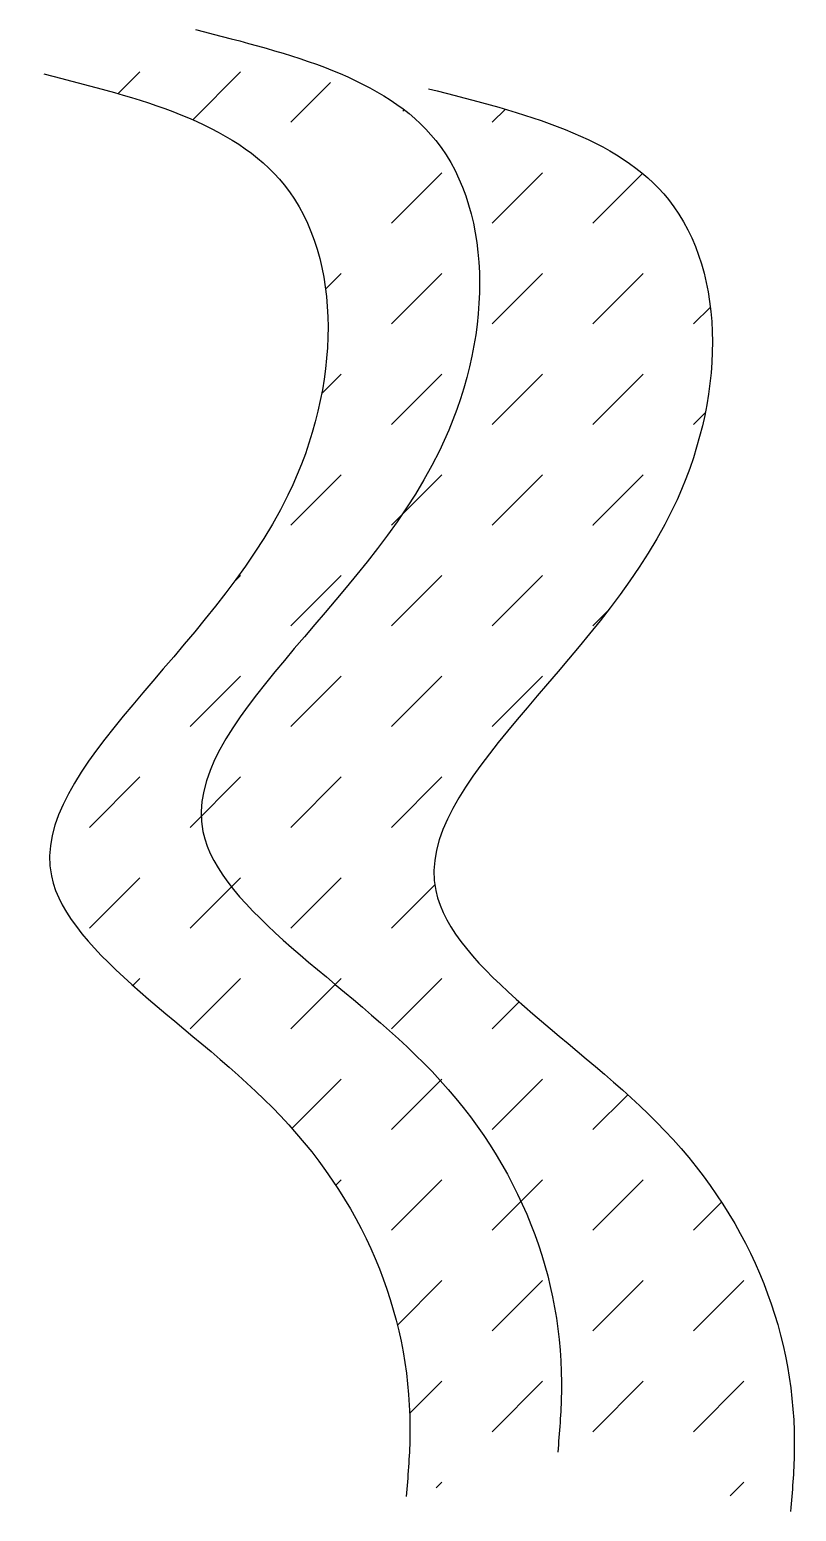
# Paper-space layout 'OBSERVAÇÕES' of a CAD drawing. Extents: x 729 to 1834, y 723 to 1194.
# Drawn here: x 1539 to 1573.1, y 936.8 to 1002.8 of the extents above; entities that cross this region are included whole.
import ezdxf

# ---------------------------------------------------------------- set-up
doc = ezdxf.new("R2010")
doc.units = 0
doc.layers.add('Terreno', color=7, linetype='Continuous')

psp = doc.layouts.new('OBSERVAÇÕES')

# ---------------------------------------------------------------- hatches: boundary and pattern name
at = {"layer": 'Terreno'}
h = psp.add_hatch(dxfattribs=at)
h.set_pattern_fill('DASH', color=135, angle=45, style=0)
h.set_pattern_definition([(45, (-1088019.38258935, -8638461.220006844), (4e-16, 4.490128060534576), [3.174999999999999, -3.174999999999999])])
edge = h.paths.add_edge_path()
edge.add_spline(control_points=[(1567.456701956836, 981.0738893120924), (1567.510528418382, 981.1792930725405), (1569.973849761447, 986.1161091558079), (1570.172807193043, 996.7873112901491), (1560.971018921265, 999.1040290433361), (1556.736090958498, 1000.17024927469)], knot_values=[0, 0, 0, 0, 0.3030680823070995, 14.14117294801523, 25.94005062958228, 25.94005062958228, 25.94005062958228, 25.94005062958228], degree=3, periodic=0)
edge.add_line((1556.736090958498, 1000.17024927469), (1555.848810676865, 999.07865602592))
edge.add_spline(control_points=[(1546.351635210596, 1002.805883020852), (1550.586563173363, 1001.73966279136), (1559.78835144514, 999.4229450363111), (1559.558596518038, 987.0999006151596), (1555.537290894573, 981.0823149725238), (1554.500383602835, 979.720707059596)], knot_values=[0, 0, 0, 0, 11.79887768156704, 25.63698254727518, 29.95542509597939, 29.95542509597939, 29.95542509597939, 29.95542509597939], degree=3, periodic=0)
edge.add_line((1554.500383602602, 979.720707059596), (1567.456701955672, 981.0738893083671))
edge = h.paths.add_edge_path()
edge.add_spline(control_points=[(1557.052541774379, 965.9766171171705), (1557.783538372868, 970.2274954698423), (1564.346008939583, 974.9824848107437), (1567.456701956836, 981.0738893120924)], knot_values=[25.94005062958228, 25.94005062958228, 25.94005062958228, 25.94005062958228, 43.45470305743521, 43.45470305743521, 43.45470305743521, 43.45470305743521], degree=3, periodic=0)
edge.add_line((1567.456701955905, 981.0738893083671), (1554.500383606793, 979.720707059596))
edge.add_spline(control_points=[(1554.50038360365, 979.7207070558707), (1554.213997783752, 979.344641419817), (1553.921474285105, 978.9738884016315), (1553.625744754595, 978.6081851578692)], knot_values=[29.95542509559273, 29.95542509559273, 29.95542509559273, 29.95542509559273, 31.14814571700245, 31.14814571700245, 31.14814571700245, 31.14814571700245], degree=3, periodic=0)
edge.add_spline(control_points=[(1553.625744754595, 978.6081851578692), (1550.34597164803, 974.552372195516), (1546.67186291484, 971.1176717008839), (1546.602488974489, 967.9455408721606)], knot_values=[31.14814571700245, 31.14814571700245, 31.14814571700245, 31.14814571700245, 44.37595226204819, 44.37595226204819, 44.37595226204819, 44.37595226204819], degree=3, periodic=0)
edge.add_spline(control_points=[(1546.602488974489, 967.9455408721606), (1546.60065043709, 967.8614735461215), (1546.601343677526, 967.7775906368533), (1546.604643132685, 967.6938854649106)], knot_values=[44.37595226204819, 44.37595226204819, 44.37595226204819, 44.37595226204819, 44.72651357117839, 44.72651357117839, 44.72651357117839, 44.72651357117839], degree=3, periodic=0)
edge.add_spline(control_points=[(1546.604643132685, 967.6938854649106), (1546.607522383246, 967.6208406246642), (1546.61238628757, 967.5479311353902), (1546.619284310525, 967.4751525621305)], knot_values=[44.72651357117839, 44.72651357117839, 44.72651357117839, 44.72651357117839, 45.03242890547398, 45.03242890547398, 45.03242890547398, 45.03242890547398], degree=3, periodic=0)
edge.add_spline(control_points=[(1546.619284310525, 967.4751525621305), (1546.627188658489, 967.3917566172222), (1546.637763915498, 967.3085325721095), (1546.65108450738, 967.22547375666)], knot_values=[45.03242890547398, 45.03242890547398, 45.03242890547398, 45.03242890547398, 45.38297299337243, 45.38297299337243, 45.38297299337243, 45.38297299337243], degree=3, periodic=0)
edge.add_spline(control_points=[(1546.65108450738, 967.22547375666), (1546.654021810654, 967.2071585848371), (1546.65709260307, 967.1888514466027), (1546.660297682656, 967.1705522693137)], knot_values=[45.38297299337243, 45.38297299337243, 45.38297299337243, 45.38297299337243, 45.46027093443393, 45.46027093443393, 45.46027093443393, 45.46027093443393], degree=3, periodic=0)
edge.add_spline(control_points=[(1546.660297682656, 967.1705522693137), (1546.666757547676, 967.133670125846), (1546.706929393725, 966.9223575002889), (1546.765254512576, 966.7120892654548), (1546.824930800505, 966.5390677607993)], knot_values=[45.46027093443393, 45.46027093443393, 45.46027093443393, 45.46027093443393, 45.61606558844746, 46.35366462680545, 46.35366462680545, 46.35366462680545, 46.35366462680545], degree=3, periodic=0)
edge.add_spline(control_points=[(1546.824930800505, 966.5390677607993), (1547.307741228871, 965.1392389710436), (1548.544749666385, 963.777313203309), (1550.084875231523, 962.3829441207836)], knot_values=[46.35366462680545, 46.35366462680545, 46.35366462680545, 46.35366462680545, 52.32120248703738, 52.32120248703738, 52.32120248703738, 52.32120248703738], degree=3, periodic=0)
edge.add_line((1550.084875231523, 962.3829441207836), (1557.270061986202, 963.7378305613438))
edge.add_spline(control_points=[(1557.270061987832, 963.7378305594812), (1557.181730849583, 963.9656407057682), (1557.053478828313, 964.3923756785134), (1557.000192468784, 964.8234235483596), (1556.990574227094, 965.0244362621943)], knot_values=[44.77373397371777, 44.77373397371777, 44.77373397371777, 44.77373397371777, 45.74690383295115, 46.58923544768083, 46.58923544768083, 46.58923544768083, 46.58923544768083], degree=3, periodic=0)
edge.add_spline(control_points=[(1556.989007566737, 965.0605854603837), (1556.986004258187, 965.1379157535175), (1556.985224542821, 965.2153977870385), (1556.986609735673, 965.2930368210564)], knot_values=[44.39940546058916, 44.39940546058916, 44.39940546058916, 44.39940546058916, 44.72325568881017, 44.72325568881017, 44.72325568881017, 44.72325568881017], degree=3, periodic=0)
edge.add_spline(control_points=[(1556.986609735673, 965.2930368210564), (1556.988283441316, 965.3868467796037), (1556.993117801992, 965.4808859534005), (1557.001009295376, 965.5751636221448)], knot_values=[44.00810259567153, 44.00810259567153, 44.00810259567153, 44.00810259567153, 44.39940546058916, 44.39940546058916, 44.39940546058916, 44.39940546058916], degree=3, periodic=0)
edge.add_spline(control_points=[(1557.001009295376, 965.5751636221448), (1557.012169829018, 965.7084956865201), (1557.029444931222, 965.8423047668675), (1557.052541774379, 965.9766171171705)], knot_values=[43.45470305743521, 43.45470305743521, 43.45470305743521, 43.45470305743521, 44.00810259567153, 44.00810259567153, 44.00810259567153, 44.00810259567153], degree=3, periodic=0)
edge = h.paths.add_edge_path()
edge.add_spline(control_points=[(1567.219846247144, 953.7856902859548), (1563.670858981002, 957.489641702492), (1558.517519054383, 960.5205802905748), (1557.270061987832, 963.7378305594812)], knot_values=[46.58923544768083, 46.58923544768083, 46.58923544768083, 46.58923544768083, 60.33283302793691, 60.33283302793691, 60.33283302793691, 60.33283302793691], degree=3, periodic=0)
edge.add_line((1557.270061986668, 963.7378305632064), (1550.084875231523, 962.3829441207836))
edge.add_spline(control_points=[(1550.084875231523, 962.3829441207836), (1552.17443125896, 960.4911423220674), (1557.52826170312, 956.5447633906642), (1560.55698991698, 951.6357376135329), (1561.506013274805, 949.0249421324024)], knot_values=[52.32120248703738, 52.32120248703738, 52.32120248703738, 52.32120248703738, 60.41762331598882, 68.69383129006584, 68.69383129006584, 68.69383129006584, 68.69383129006584], degree=3, periodic=0)
edge.add_spline(control_points=[(1561.506013274805, 949.0249421324024), (1561.669826174069, 948.5742872867177), (1561.816299319414, 948.1197790715287), (1561.945495155088, 947.662017392684)], knot_values=[68.69383129006584, 68.69383129006584, 68.69383129006584, 68.69383129006584, 70.12240479306838, 70.12240479306838, 70.12240479306838, 70.12240479306838], degree=3, periodic=0)
edge.add_spline(control_points=[(1561.945495155088, 947.662017392684), (1562.056190392149, 947.2698063186745), (1562.154202192237, 946.8752068492959), (1562.239569831786, 946.4785963173399)], knot_values=[70.12240479306838, 70.12240479306838, 70.12240479306838, 70.12240479306838, 71.34640928001393, 71.34640928001393, 71.34640928001393, 71.34640928001393], degree=3, periodic=0)
edge.add_spline(control_points=[(1562.239569831786, 946.4785963173399), (1562.35385120861, 945.9476551122407), (1562.445472873661, 945.4131098620037), (1562.514529054899, 944.8758658289353)], knot_values=[71.34640928001393, 71.34640928001393, 71.34640928001393, 71.34640928001393, 72.98498003777296, 72.98498003777296, 72.98498003777296, 72.98498003777296], degree=3, periodic=0)
edge.add_spline(control_points=[(1562.514529054899, 944.8758658289353), (1562.566233769555, 944.4736129275898), (1562.605288213266, 944.0698470834086), (1562.631731937554, 943.6649482648263)], knot_values=[72.98498003777296, 72.98498003777296, 72.98498003777296, 72.98498003777296, 74.21183376309793, 74.21183376309793, 74.21183376309793, 74.21183376309793], degree=3, periodic=0)
edge.add_spline(control_points=[(1562.631731937554, 943.6649482648263), (1562.665484715167, 943.1481352883766), (1562.678692137737, 942.629476488326), (1562.671436452221, 942.1097620136479)], knot_values=[74.21183376309793, 74.21183376309793, 74.21183376309793, 74.21183376309793, 75.77779023294711, 75.77779023294711, 75.77779023294711, 75.77779023294711], degree=3, periodic=0)
edge.add_spline(control_points=[(1562.671436452221, 942.1097620136479), (1562.671025342455, 942.0803148138712), (1562.664103398246, 941.6527697096953), (1562.64333919497, 941.2245406254569), (1562.61745477692, 940.8254855710456)], knot_values=[75.77779023294711, 75.77779023294711, 75.77779023294711, 75.77779023294711, 75.86651786520558, 77.0658820842387, 77.0658820842387, 77.0658820842387, 77.0658820842387], degree=3, periodic=0)
edge.add_spline(control_points=[(1562.61745477692, 940.8254855710456), (1562.586345992897, 940.3458874828557), (1562.545775605978, 939.8658218725959), (1562.505205219293, 939.3857562641988)], knot_values=[77.0658820842387, 77.0658820842387, 77.0658820842387, 77.0658820842387, 78.5073192537782, 78.5073192537782, 78.5073192537782, 78.5073192537782], degree=3, periodic=0)
edge.add_line((1562.505205219526, 939.3857562660614), (1572.889660967428, 936.750122521762))
edge.add_spline(control_points=[(1572.889660967195, 936.7501225161741), (1572.935856908707, 937.2967547911594), (1572.982052849985, 937.8433870661447), (1573.014280324483, 938.3893291230688)], knot_values=[76.86601010326548, 76.86601010326548, 76.86601010326548, 76.86601010326548, 78.5073192537782, 78.5073192537782, 78.5073192537782, 78.5073192537782], degree=3, periodic=0)
edge.add_spline(control_points=[(1573.014280324483, 938.3893291230688), (1573.03390557939, 938.7217862054149), (1573.051644343331, 939.1297279789487), (1573.056815103076, 939.5370487410019), (1573.057341640962, 939.6126502461175)], knot_values=[75.63863727720877, 75.63863727720877, 75.63863727720877, 75.63863727720877, 76.63812951526869, 76.86601010326548, 76.86601010326548, 76.86601010326548, 76.86601010326548], degree=3, periodic=0)
edge.add_spline(control_points=[(1573.057341640962, 939.6126502461175), (1573.060727873964, 940.0988532106767), (1573.046185096756, 940.5840700704048), (1573.013645892644, 941.0676531463305)], knot_values=[74.17310799156732, 74.17310799156732, 74.17310799156732, 74.17310799156732, 75.63863727720877, 75.63863727720877, 75.63863727720877, 75.63863727720877], degree=3, periodic=0)
edge.add_spline(control_points=[(1573.013645892644, 941.0676531463305), (1572.986409422157, 941.4724293693343), (1572.946564142274, 941.8760609168003), (1572.894070516022, 942.2781679562668)], knot_values=[72.94640788341556, 72.94640788341556, 72.94640788341556, 72.94640788341556, 74.17310799156732, 74.17310799156732, 74.17310799156732, 74.17310799156732], degree=3, periodic=0)
edge.add_spline(control_points=[(1572.894070516022, 942.2781679562668), (1572.851396388288, 942.6050565380046), (1572.800363345684, 942.9309376205692), (1572.740950147303, 943.2556071306954)], knot_values=[71.94917525102161, 71.94917525102161, 71.94917525102161, 71.94917525102161, 72.94640788341556, 72.94640788341556, 72.94640788341556, 72.94640788341556], degree=3, periodic=0)
edge.add_spline(control_points=[(1572.740950147303, 943.2556071306954), (1572.667786257488, 943.6554187058846), (1572.581914291864, 944.0533930014262), (1572.483294584703, 944.4491489461998)], knot_values=[70.72114140763449, 70.72114140763449, 70.72114140763449, 70.72114140763449, 71.94917525102161, 71.94917525102161, 71.94917525102161, 71.94917525102161], degree=3, periodic=0)
edge.add_spline(control_points=[(1572.483294584703, 944.4491489461998), (1572.403321643041, 944.7700763519297), (1572.314965845931, 945.0895449805448), (1572.218206041407, 945.4073516211847)], knot_values=[69.72530110594212, 69.72530110594212, 69.72530110594212, 69.72530110594212, 70.72114140763445, 70.72114140763445, 70.72114140763445, 70.72114140763445], degree=3, periodic=0)
edge.add_spline(control_points=[(1572.218206041407, 945.4073516211847), (1572.003790634366, 946.1115969500879), (1571.748107700523, 946.8076811532865), (1571.450927076543, 947.4933930232564)], knot_values=[67.51856345576459, 67.51856345576459, 67.51856345576459, 67.51856345576459, 69.72530110594215, 69.72530110594215, 69.72530110594215, 69.72530110594215], degree=3, periodic=0)
edge.add_spline(control_points=[(1571.450927076543, 947.4933930232564), (1571.313753615048, 947.8099058202843), (1571.167738710677, 948.1242087024639), (1571.012859728334, 948.4360842096994)], knot_values=[66.49997133422437, 66.49997133422437, 66.49997133422437, 66.49997133422437, 67.51856345576459, 67.51856345576459, 67.51856345576459, 67.51856345576459], degree=3, periodic=0)
edge.add_spline(control_points=[(1571.012859728334, 948.4360842096994), (1570.826898552857, 948.8105490680227), (1570.628158486595, 949.181514502261), (1570.416600348575, 949.5486040997694)], knot_values=[65.27696104866476, 65.27696104866476, 65.27696104866476, 65.27696104866476, 66.49997133422438, 66.49997133422438, 66.49997133422438, 66.49997133422438], degree=3, periodic=0)
edge.add_spline(control_points=[(1570.416600348575, 949.5486040997694), (1570.243648016507, 949.8487060095558), (1570.062128934923, 950.1462175666729), (1569.872021696444, 950.4409331071565)], knot_values=[64.27712959362192, 64.27712959362192, 64.27712959362192, 64.27712959362192, 65.27696104866476, 65.27696104866476, 65.27696104866476, 65.27696104866476], degree=3, periodic=0)
edge.add_spline(control_points=[(1569.872021696444, 950.4409331071565), (1569.63904560698, 950.8021064873228), (1569.393171428617, 951.1590806811491), (1569.13435976059, 951.5114771637509)], knot_values=[63.05183788783556, 63.05183788783556, 63.05183788783556, 63.05183788783556, 64.27712959362191, 64.27712959362191, 64.27712959362191, 64.27712959362191], degree=3, periodic=0)
edge.add_spline(control_points=[(1569.13435976059, 951.5114771637509), (1568.817391323538, 951.9430595661888), (1568.481017855143, 952.3677758246104), (1568.125166979067, 952.7849306061307)], knot_values=[61.55121467313371, 61.55121467313371, 61.55121467313371, 61.55121467313371, 63.05183788783555, 63.05183788783555, 63.05183788783555, 63.05183788783555], degree=3, periodic=0)
edge.add_spline(control_points=[(1568.125166979067, 952.7849306061307), (1567.856352346863, 953.1000550489316), (1567.555484793296, 953.4341124414841), (1567.241741507927, 953.762838982735), (1567.219846247144, 953.7856902859548)], knot_values=[60.33283302793693, 60.33283302793693, 60.33283302793693, 60.33283302793693, 61.46642438508184, 61.55121467313373, 61.55121467313373, 61.55121467313373, 61.55121467313373], degree=3, periodic=0)
edge = h.paths.add_edge_path()
edge.add_spline(control_points=[(1561.506013274805, 949.0249421324024), (1560.55698991698, 951.6357376135329), (1557.52826170312, 956.5447633906642), (1552.17443125896, 960.4911423220674), (1550.084875231523, 962.3829441207836)], knot_values=[52.32120248703738, 52.32120248703738, 52.32120248703738, 52.32120248703738, 60.59741046111443, 68.69383129006584, 68.69383129006584, 68.69383129006584, 68.69383129006584], degree=3, periodic=0)
edge.add_line((1550.084875231523, 962.3829441207836), (1542.698936554983, 960.9902025710235))
edge.add_spline(control_points=[(1542.698936552189, 960.9902025728861), (1544.863849228861, 958.9147035411934), (1550.615633448966, 954.8185481715391), (1553.798928094709, 949.6589778892139), (1554.747949741229, 947.048159566466)], knot_values=[51.48566357648134, 51.48566357648134, 51.48566357648134, 51.48566357648134, 60.41762331598882, 68.69389717787706, 68.69389717787706, 68.69389717787706, 68.69389717787706], degree=3, periodic=0)
edge.add_spline(control_points=[(1554.747949741229, 947.048159566466), (1554.897091193504, 946.6378620385567), (1555.031859498385, 946.2243704243938), (1555.152301781492, 945.8081374659578)], knot_values=[68.69389717787706, 68.69389717787706, 68.69389717787706, 68.69389717787706, 69.99453716601053, 69.99453716601053, 69.99453716601053, 69.99453716601053], degree=3, periodic=0)
edge.add_spline(control_points=[(1555.152301781492, 945.8081374659578), (1555.265326406022, 945.4175389732609), (1555.36573525952, 945.0245263993183), (1555.45356728547, 944.6294738824854)], knot_values=[69.99453716601053, 69.99453716601053, 69.99453716601053, 69.99453716601053, 71.21507486072366, 71.21507486072366, 71.21507486072366, 71.21507486072366], degree=3, periodic=0)
edge.add_spline(control_points=[(1555.45356728547, 944.6294738824854), (1555.575307256922, 944.0819095771203), (1555.672885294452, 943.5304262384216), (1555.746405098269, 942.976020124499)], knot_values=[71.21507486072366, 71.21507486072366, 71.21507486072366, 71.21507486072366, 72.9068065732588, 72.9068065732588, 72.9068065732588, 72.9068065732588], degree=3, periodic=0)
edge.add_spline(control_points=[(1555.746405098269, 942.976020124499), (1555.79970842568, 942.5740646093527), (1555.840365446785, 942.1705727267454), (1555.868415682374, 941.7659241582642)], knot_values=[72.9068065732588, 72.9068065732588, 72.9068065732588, 72.9068065732588, 74.13334588321926, 74.13334588321926, 74.13334588321926, 74.13334588321926], degree=3, periodic=0)
edge.add_spline(control_points=[(1555.868415682374, 941.7659241582642), (1555.905582578767, 941.2297599806825), (1555.920616289282, 940.6915650598148), (1555.913608749777, 940.1522226433644)], knot_values=[74.13334588321926, 74.13334588321926, 74.13334588321926, 74.13334588321926, 75.75852509074491, 75.75852509074491, 75.75852509074491, 75.75852509074491], degree=3, periodic=0)
edge.add_spline(control_points=[(1555.913608749777, 940.1522226433644), (1555.913143100364, 940.1163834656963), (1555.906476530393, 939.6919266718814), (1555.886166301237, 939.2667957122812), (1555.861205137249, 938.8772513612548)], knot_values=[75.75852509074491, 75.75852509074491, 75.75852509074491, 75.75852509074491, 75.86651786520558, 77.03734319768566, 77.03734319768566, 77.03734319768566, 77.03734319768566], degree=3, periodic=0)
edge.add_spline(control_points=[(1555.861205137249, 938.8772513612548), (1555.829866292335, 938.3881768181363), (1555.788492655994, 937.8986064332912), (1555.747119019886, 937.4090360484461)], knot_values=[77.03734319768566, 77.03734319768566, 77.03734319768566, 77.03734319768566, 78.5073192537782, 78.5073192537782, 78.5073192537782, 78.5073192537782], degree=3, periodic=0)
edge.add_line((1555.747119020119, 937.4090360521714), (1562.505205219526, 939.3857562660614))
edge.add_spline(control_points=[(1562.505205219293, 939.3857562641988), (1562.545775605978, 939.8658218725959), (1562.586345992897, 940.3458874828557), (1562.61745477692, 940.8254855710456)], knot_values=[77.0658820842387, 77.0658820842387, 77.0658820842387, 77.0658820842387, 78.5073192537782, 78.5073192537782, 78.5073192537782, 78.5073192537782], degree=3, periodic=0)
edge.add_spline(control_points=[(1562.61745477692, 940.8254855710456), (1562.64333919497, 941.2245406254569), (1562.664103398246, 941.6527697096953), (1562.671025342455, 942.0803148138712), (1562.671436452221, 942.1097620136479)], knot_values=[75.7777902329471, 75.7777902329471, 75.7777902329471, 75.7777902329471, 76.9771544519802, 77.0658820842387, 77.0658820842387, 77.0658820842387, 77.0658820842387], degree=3, periodic=0)
edge.add_spline(control_points=[(1562.671436452221, 942.1097620136479), (1562.678692137737, 942.629476488326), (1562.665484715167, 943.1481352883766), (1562.631731937554, 943.6649482648263)], knot_values=[74.21183376309793, 74.21183376309793, 74.21183376309793, 74.21183376309793, 75.77779023294711, 75.77779023294711, 75.77779023294711, 75.77779023294711], degree=3, periodic=0)
edge.add_spline(control_points=[(1562.631731937554, 943.6649482648263), (1562.605288213266, 944.0698470834086), (1562.566233769555, 944.4736129275898), (1562.514529054899, 944.8758658289353)], knot_values=[72.98498003777296, 72.98498003777296, 72.98498003777296, 72.98498003777296, 74.21183376309793, 74.21183376309793, 74.21183376309793, 74.21183376309793], degree=3, periodic=0)
edge.add_spline(control_points=[(1562.514529054899, 944.8758658289353), (1562.445472873661, 945.4131098620037), (1562.35385120861, 945.9476551122407), (1562.239569831786, 946.4785963173399)], knot_values=[71.34640928001393, 71.34640928001393, 71.34640928001393, 71.34640928001393, 72.98498003777297, 72.98498003777297, 72.98498003777297, 72.98498003777297], degree=3, periodic=0)
edge.add_spline(control_points=[(1562.239569831786, 946.4785963173399), (1562.154202192237, 946.8752068492959), (1562.056190392149, 947.2698063186745), (1561.945495155088, 947.662017392684)], knot_values=[70.12240479306837, 70.12240479306837, 70.12240479306837, 70.12240479306837, 71.3464092800139, 71.3464092800139, 71.3464092800139, 71.3464092800139], degree=3, periodic=0)
edge.add_spline(control_points=[(1561.945495155088, 947.662017392684), (1561.816299319414, 948.1197790715287), (1561.669826174069, 948.5742872867177), (1561.506013274805, 949.0249421324024)], knot_values=[68.69383129006584, 68.69383129006584, 68.69383129006584, 68.69383129006584, 70.12240479306838, 70.12240479306838, 70.12240479306838, 70.12240479306838], degree=3, periodic=0)
edge = h.paths.add_edge_path()
edge.add_spline(control_points=[(1546.602488974489, 967.9455408721606), (1546.67186291484, 971.1176717008839), (1550.34597164803, 974.552372195516), (1553.625744754595, 978.6081851578692)], knot_values=[31.14814571700245, 31.14814571700245, 31.14814571700245, 31.14814571700245, 44.37595226204819, 44.37595226204819, 44.37595226204819, 44.37595226204819], degree=3, periodic=0)
edge.add_spline(control_points=[(1553.625744754595, 978.6081851578692), (1553.921474285105, 978.9738884016315), (1554.213997783752, 979.344641419817), (1554.50038360365, 979.7207070558707)], knot_values=[29.95542509559273, 29.95542509559273, 29.95542509559273, 29.95542509559273, 31.14814571700246, 31.14814571700246, 31.14814571700246, 31.14814571700246], degree=3, periodic=0)
edge.add_line((1554.500383606677, 979.720707059596), (1548.740248756979, 979.1191077425519))
edge.add_spline(control_points=[(1548.740248756164, 979.1191077425519), (1547.617165911624, 977.4849938384632), (1546.323937999697, 975.9500992770681), (1545.077598814068, 974.4949655614237)], knot_values=[28.52632612859331, 28.52632612859331, 28.52632612859331, 28.52632612859331, 33.5344754757666, 33.5344754757666, 33.5344754757666, 33.5344754757666], degree=3, periodic=0)
edge.add_spline(control_points=[(1545.077598814068, 974.4949655614237), (1543.654309925305, 972.83323842356), (1542.292169008085, 971.2755280609617), (1541.31439573705, 969.7928557123432)], knot_values=[33.5344754757666, 33.5344754757666, 33.5344754757666, 33.5344754757666, 39.25365962686969, 39.25365962686969, 39.25365962686969, 39.25365962686969], degree=3, periodic=0)
edge.add_spline(control_points=[(1541.31439573705, 969.7928557123432), (1541.134786740325, 969.5205008617977), (1540.968147346431, 969.2506779942105), (1540.81648095479, 968.9832074947099)], knot_values=[39.25365962686969, 39.25365962686969, 39.25365962686969, 39.25365962686969, 40.30422723624909, 40.30422723624909, 40.30422723624909, 40.30422723624909], degree=3, periodic=0)
edge.add_spline(control_points=[(1540.81648095479, 968.9832074947099), (1540.729009285483, 968.8289472765664), (1540.646518025229, 968.6754695146719), (1540.569391501749, 968.5227397519538)], knot_values=[40.30422723624909, 40.30422723624909, 40.30422723624909, 40.30422723624909, 40.91012879190215, 40.91012879190215, 40.91012879190215, 40.91012879190215], degree=3, periodic=0)
edge.add_spline(control_points=[(1540.569391501749, 968.5227397519538), (1540.476826305182, 968.3394375692496), (1540.391988561403, 968.1572128168682), (1540.315542676866, 967.9760059274176)], knot_values=[40.91012879190215, 40.91012879190215, 40.91012879190215, 40.91012879190215, 41.63731567968219, 41.63731567968219, 41.63731567968219, 41.63731567968219], degree=3, periodic=0)
edge.add_spline(control_points=[(1540.315542676866, 967.9760059274176), (1540.252133213131, 967.8257004960815), (1540.194497501392, 967.6760953764806), (1540.143014711009, 967.5271565660278)], knot_values=[41.63731567968219, 41.63731567968219, 41.63731567968219, 41.63731567968219, 42.2404943943848, 42.2404943943848, 42.2404943943848, 42.2404943943848], degree=3, periodic=0)
edge.add_spline(control_points=[(1540.143014711009, 967.5271565660278), (1540.044753336262, 967.2428881365249), (1539.968906143594, 966.9610469888339), (1539.91810943946, 966.6813967607359)], knot_values=[42.2404943943848, 42.2404943943848, 42.2404943943848, 42.2404943943848, 43.39173677265403, 43.39173677265403, 43.39173677265403, 43.39173677265403], degree=3, periodic=0)
edge.add_spline(control_points=[(1539.91810943946, 966.6813967607359), (1539.902268025705, 966.5941852989981), (1539.888862924681, 966.5071869182775), (1539.877974095668, 966.4203944473902)], knot_values=[43.39173677265403, 43.39173677265403, 43.39173677265403, 43.39173677265403, 43.75076216567832, 43.75076216567832, 43.75076216567832, 43.75076216567832], degree=3, periodic=0)
edge.add_spline(control_points=[(1539.877974095668, 966.4203944473902), (1539.864000462259, 966.3090136728624), (1539.854170773325, 966.1979720077852), (1539.848654017232, 966.087254295815)], knot_values=[43.75076216567832, 43.75076216567832, 43.75076216567832, 43.75076216567832, 44.21149943077218, 44.21149943077218, 44.21149943077218, 44.21149943077218], degree=3, periodic=0)
edge.add_spline(control_points=[(1539.848654017232, 966.087254295815), (1539.844381031727, 966.0014982528428), (1539.842695472443, 965.9159365564028), (1539.843675862679, 965.8305621694217)], knot_values=[44.21149943077218, 44.21149943077218, 44.21149943077218, 44.21149943077218, 44.56836199158021, 44.56836199158021, 44.56836199158021, 44.56836199158021], degree=3, periodic=0)
edge.add_spline(control_points=[(1539.843675862679, 965.8305621694217), (1539.844521371678, 965.7569335165808), (1539.847349733261, 965.6834441802839), (1539.852211315565, 965.6100896398912)], knot_values=[44.56836199158021, 44.56836199158021, 44.56836199158021, 44.56836199158021, 44.87612770802006, 44.87612770802006, 44.87612770802006, 44.87612770802006], degree=3, periodic=0)
edge.add_spline(control_points=[(1539.852211315565, 965.6100896398912), (1539.857869882516, 965.5247097096781), (1539.866282945413, 965.4395123969207), (1539.877529926745, 965.3544905807266)], knot_values=[44.87612770802006, 44.87612770802006, 44.87612770802006, 44.87612770802006, 45.23434706600901, 45.23434706600901, 45.23434706600901, 45.23434706600901], degree=3, periodic=0)
edge.add_spline(control_points=[(1539.877529926745, 965.3544905807266), (1539.887148560172, 965.2817783008704), (1539.898839920673, 965.2091943796167), (1539.912653687557, 965.1367343615184)], knot_values=[45.23434706600901, 45.23434706600901, 45.23434706600901, 45.23434706600901, 45.54070310074272, 45.54070310074272, 45.54070310074272, 45.54070310074272], degree=3, periodic=0)
edge.add_spline(control_points=[(1539.912653687557, 965.1367343615184), (1539.916051824724, 965.1189094565252), (1539.932763384336, 965.0344771582077), (1539.952375677328, 964.9502117435823), (1539.969607435547, 964.8838249973396)], knot_values=[45.54070310074272, 45.54070310074272, 45.54070310074272, 45.54070310074272, 45.61606558844746, 45.89782734618003, 45.89782734618003, 45.89782734618003, 45.89782734618003], degree=3, periodic=0)
edge.add_spline(control_points=[(1539.969607435547, 964.8838249973396), (1540.311343816722, 963.5672578744034), (1541.344566644316, 962.2886352806727), (1542.698936552189, 960.9902025728861)], knot_values=[45.89782734618003, 45.89782734618003, 45.89782734618003, 45.89782734618003, 51.48566357648134, 51.48566357648134, 51.48566357648134, 51.48566357648134], degree=3, periodic=0)
edge.add_line((1542.698936554983, 960.9902025710235), (1550.084875231523, 962.3829441207836))
edge.add_spline(control_points=[(1550.084875231523, 962.3829441207836), (1548.544749666385, 963.777313203309), (1547.307741228871, 965.1392389710436), (1546.824930800505, 966.5390677607993)], knot_values=[46.35366462680545, 46.35366462680545, 46.35366462680545, 46.35366462680545, 52.32120248703738, 52.32120248703738, 52.32120248703738, 52.32120248703738], degree=3, periodic=0)
edge.add_spline(control_points=[(1546.824930800505, 966.5390677607993), (1546.765254512576, 966.7120892654548), (1546.706929393725, 966.9223575002889), (1546.666757547676, 967.133670125846), (1546.660297682656, 967.1705522693137)], knot_values=[45.46027093443393, 45.46027093443393, 45.46027093443393, 45.46027093443393, 46.19786997279193, 46.35366462680545, 46.35366462680545, 46.35366462680545, 46.35366462680545], degree=3, periodic=0)
edge.add_spline(control_points=[(1546.65108450738, 967.22547375666), (1546.637763915498, 967.3085325721095), (1546.627188658489, 967.3917566172222), (1546.619284310525, 967.4751525621305)], knot_values=[45.03242890547398, 45.03242890547398, 45.03242890547398, 45.03242890547398, 45.38297299337243, 45.38297299337243, 45.38297299337243, 45.38297299337243], degree=3, periodic=0)
edge.add_spline(control_points=[(1546.619284310525, 967.4751525621305), (1546.61238628757, 967.5479311353902), (1546.607522383246, 967.6208406246642), (1546.604643132685, 967.6938854649106)], knot_values=[44.72651357117839, 44.72651357117839, 44.72651357117839, 44.72651357117839, 45.03242890547398, 45.03242890547398, 45.03242890547398, 45.03242890547398], degree=3, periodic=0)
edge.add_spline(control_points=[(1546.604643132685, 967.6938854649106), (1546.601343677526, 967.7775906368533), (1546.60065043709, 967.8614735461215), (1546.602488974489, 967.9455408721606)], knot_values=[44.37595226204818, 44.37595226204818, 44.37595226204818, 44.37595226204818, 44.72651357117839, 44.72651357117839, 44.72651357117839, 44.72651357117839], degree=3, periodic=0)
edge = h.paths.add_edge_path()
edge.add_spline(control_points=[(1556.55869733068, 982.7672479420344), (1556.798010742672, 983.1808141923884), (1557.609375984788, 984.6946780632625), (1558.194114793937, 986.2932861044446), (1558.492526562333, 987.4538755200247)], knot_values=[22.46659470118573, 22.46659470118573, 22.46659470118573, 22.46659470118573, 23.68311119379425, 26.8534990398837, 26.8534990398837, 26.8534990398837, 26.8534990398837], degree=3, periodic=0)
edge.add_spline(control_points=[(1558.492526562333, 987.4538755200247), (1558.496783539334, 987.4704318481872), (1558.501015246527, 987.4869892473707), (1558.505221666682, 987.5035476132671)], knot_values=[22.42136770270642, 22.42136770270642, 22.42136770270642, 22.42136770270642, 22.46659470118574, 22.46659470118574, 22.46659470118574, 22.46659470118574], degree=3, periodic=0)
edge.add_spline(control_points=[(1558.505221666682, 987.5035476132671), (1558.619555591869, 987.9536174356381), (1558.715207638366, 988.4043983358333), (1558.791839020474, 988.8536181922445)], knot_values=[21.19206106943454, 21.19206106943454, 21.19206106943454, 21.19206106943454, 22.42136770270642, 22.42136770270642, 22.42136770270642, 22.42136770270642], degree=3, periodic=0)
edge.add_spline(control_points=[(1558.791839020474, 988.8536181922445), (1558.850228852739, 989.1959044921587), (1558.897575691256, 989.5372844829599), (1558.933729665268, 989.8767530328969)], knot_values=[20.25538204260938, 20.25538204260938, 20.25538204260938, 20.25538204260938, 21.19206106943453, 21.19206106943453, 21.19206106943453, 21.19206106943453], degree=3, periodic=0)
edge.add_spline(control_points=[(1558.933729665268, 989.8767530328969), (1558.981120321115, 990.3217286586205), (1559.00927941283, 990.7634200497905), (1559.017869399076, 991.1995634331743)], knot_values=[19.02758248181311, 19.02758248181311, 19.02758248181311, 19.02758248181311, 20.25538204260938, 20.25538204260938, 20.25538204260938, 20.25538204260938], degree=3, periodic=0)
edge.add_spline(control_points=[(1559.017869399076, 991.1995634331743), (1559.024411343185, 991.5317206222007), (1559.019603186667, 991.860659965072), (1559.003295831995, 992.185381510053)], knot_values=[18.09251739113371, 18.09251739113371, 18.09251739113371, 18.09251739113371, 19.02758248181311, 19.02758248181311, 19.02758248181311, 19.02758248181311], degree=3, periodic=0)
edge.add_spline(control_points=[(1559.003295831995, 992.185381510053), (1558.987209199143, 992.5057079109738), (1558.959932547442, 992.8219299248794), (1558.92132275217, 993.1330876599441)], knot_values=[17.17010851110642, 17.17010851110642, 17.17010851110642, 17.17010851110642, 18.09251739113371, 18.09251739113371, 18.09251739113371, 18.09251739113371], degree=3, periodic=0)
edge.add_spline(control_points=[(1558.92132275217, 993.1330876599441), (1558.882221627895, 993.4482050246934), (1558.831497084729, 993.7581284053067), (1558.769000464033, 994.0618607911651)], knot_values=[16.23596151868862, 16.23596151868862, 16.23596151868862, 16.23596151868862, 17.17010851110641, 17.17010851110641, 17.17010851110641, 17.17010851110641], degree=3, periodic=0)
edge.add_spline(control_points=[(1558.769000464033, 994.0618607911651), (1558.727974799841, 994.2612447391641), (1558.681876294229, 994.4579608521801), (1558.630662894955, 994.6517271089741)], knot_values=[15.62274434673005, 15.62274434673005, 15.62274434673005, 15.62274434673005, 16.23596151868862, 16.23596151868862, 16.23596151868862, 16.23596151868862], degree=3, periodic=0)
edge.add_spline(control_points=[(1558.630662894955, 994.6517271089741), (1558.57193382751, 994.8739289462011), (1558.506478469733, 995.0922515957991), (1558.434233406356, 995.3062697525511)], knot_values=[14.91953633585514, 14.91953633585514, 14.91953633585514, 14.91953633585514, 15.62274434673005, 15.62274434673005, 15.62274434673005, 15.62274434673005], degree=3, periodic=0)
edge.add_spline(control_points=[(1558.434233406356, 995.3062697525511), (1558.371378844518, 995.4924695703571), (1558.303384932603, 995.6754111766261), (1558.230209908595, 995.854814487267)], knot_values=[14.30773216308227, 14.30773216308227, 14.30773216308227, 14.30773216308227, 14.91953633585513, 14.91953633585513, 14.91953633585513, 14.91953633585513], degree=3, periodic=0)
edge.add_spline(control_points=[(1558.230209908595, 995.854814487267), (1558.174170392712, 995.9922066486811), (1558.115092189664, 996.1275236259592), (1558.052956541914, 996.2606396160461)], knot_values=[13.83919511705375, 13.83919511705375, 13.83919511705375, 13.83919511705375, 14.30773216308228, 14.30773216308228, 14.30773216308228, 14.30773216308228], degree=3, periodic=0)
edge.add_spline(control_points=[(1558.052956541914, 996.2606396160461), (1557.971519653367, 996.4351055219211), (1557.8848308303, 996.6057906772381), (1557.792847843056, 996.7724118612151)], knot_values=[13.22511607383634, 13.22511607383634, 13.22511607383634, 13.22511607383634, 13.83919511705375, 13.83919511705375, 13.83919511705375, 13.83919511705375], degree=3, periodic=0)
edge.add_spline(control_points=[(1557.792847843056, 996.7724118612151), (1557.722941428803, 996.8990427728181), (1557.649977162394, 997.0233263808681), (1557.57393650702, 997.1451383556611)], knot_values=[12.75842038022968, 12.75842038022968, 12.75842038022968, 12.75842038022968, 13.22511607383634, 13.22511607383634, 13.22511607383634, 13.22511607383634], degree=3, periodic=0)
edge.add_spline(control_points=[(1557.57393650702, 997.1451383556611), (1557.417594255095, 997.3955880540801), (1557.226808063367, 997.6659734535401), (1557.019311407728, 997.9217261921061), (1556.995785583423, 997.9502829729951)], knot_values=[11.67740042766165, 11.67740042766165, 11.67740042766165, 11.67740042766165, 12.63694312632429, 12.75842038022968, 12.75842038022968, 12.75842038022968, 12.75842038022968], degree=3, periodic=0)
edge.add_spline(control_points=[(1556.995785583423, 997.9502829729951), (1556.906272913011, 998.0589377737981), (1556.813736840997, 998.1649451057801), (1556.718297037443, 998.2684097594961)], knot_values=[11.21519543960895, 11.21519543960895, 11.21519543960895, 11.21519543960895, 11.67740042766164, 11.67740042766164, 11.67740042766164, 11.67740042766164], degree=3, periodic=0)
edge.add_spline(control_points=[(1556.718297037443, 998.2684097594961), (1556.590625005455, 998.4068168203721), (1556.457756735997, 998.5406737520731), (1556.319978702029, 998.6702314063351)], knot_values=[10.59689313910356, 10.59689313910356, 10.59689313910356, 10.59689313910356, 11.21519543960895, 11.21519543960895, 11.21519543960895, 11.21519543960895], degree=3, periodic=0)
edge.add_spline(control_points=[(1556.319978702029, 998.6702314063351), (1556.216135096883, 998.7678792930581), (1556.109502416717, 998.8630849018141), (1556.000203315548, 998.9559556364461)], knot_values=[10.13087734393971, 10.13087734393971, 10.13087734393971, 10.13087734393971, 10.59689313910356, 10.59689313910356, 10.59689313910356, 10.59689313910356], degree=3, periodic=0)
edge.add_spline(control_points=[(1556.000203315548, 998.9559556364461), (1555.950782849833, 998.9979478835501), (1555.900817242598, 999.0394627738191), (1555.850317832462, 999.080510237012)], knot_values=[9.920164562904821, 9.920164562904821, 9.920164562904821, 9.920164562904821, 10.13087734393971, 10.13087734393971, 10.13087734393971, 10.13087734393971], degree=3, periodic=0)
edge.add_spline(control_points=[(1555.850317832462, 999.080510237012), (1555.753950894957, 999.1588402211111), (1555.655640099345, 999.2354680511542), (1555.555464237144, 999.3104627195191)], knot_values=[9.518065897991178, 9.518065897991178, 9.518065897991178, 9.518065897991178, 9.920164562904821, 9.920164562904821, 9.920164562904821, 9.920164562904821], degree=3, periodic=0)
edge.add_spline(control_points=[(1555.555464237144, 999.3104627195191), (1555.381105168171, 999.4409931700121), (1555.201095984464, 999.5665760494211), (1555.015852139711, 999.6875751509701)], knot_values=[8.818201207457445, 8.818201207457445, 8.818201207457445, 8.818201207457445, 9.518065897991178, 9.518065897991178, 9.518065897991178, 9.518065897991178], degree=3, periodic=0)
edge.add_spline(control_points=[(1555.015852139711, 999.6875751509701), (1554.852555306775, 999.7942387245041), (1554.685190702703, 999.8973403188771), (1554.51404292058, 999.9971291411111)], knot_values=[8.201253919470746, 8.201253919470746, 8.201253919470746, 8.201253919470746, 8.818201207457445, 8.818201207457445, 8.818201207457445, 8.818201207457445], degree=3, periodic=0)
edge.add_spline(control_points=[(1554.51404292058, 999.9971291411111), (1554.280691146765, 1000.133186402489), (1554.040306440934, 1000.263085216973), (1553.793610149676, 1000.387457237337)], knot_values=[7.360075949334426, 7.360075949334426, 7.360075949334426, 7.360075949334426, 8.201253919470746, 8.201253919470746, 8.201253919470746, 8.201253919470746], degree=3, periodic=0)
edge.add_spline(control_points=[(1553.793610149676, 1000.387457237337), (1553.35918949466, 1000.606470561344), (1552.905196887122, 1000.808345534597), (1552.435571341689, 1000.996531392206)], knot_values=[5.878800805060369, 5.878800805060369, 5.878800805060369, 5.878800805060369, 7.360075949334426, 7.360075949334426, 7.360075949334426, 7.360075949334426], degree=3, periodic=0)
edge.add_spline(control_points=[(1552.435571341689, 1000.996531392206), (1551.91652877236, 1001.204519378711), (1551.378390170781, 1001.395785758961), (1550.826473452181, 1001.574987212885)], knot_values=[4.241656351935108, 4.241656351935108, 4.241656351935108, 4.241656351935108, 5.878800805060368, 5.878800805060368, 5.878800805060368, 5.878800805060368], degree=3, periodic=0)
edge.add_spline(control_points=[(1550.826473452181, 1001.574987212885), (1550.130027547393, 1001.801115746368), (1549.411642606284, 1002.008033171985), (1548.682003834897, 1002.205096090902)], knot_values=[2.175796574781158, 2.175796574781158, 2.175796574781158, 2.175796574781158, 4.24165635193511, 4.24165635193511, 4.24165635193511, 4.24165635193511], degree=3, periodic=0)
edge.add_spline(control_points=[(1548.682003834897, 1002.205096090902), (1547.913536605572, 1002.412645903174), (1547.132585908084, 1002.609264462013), (1546.351635210596, 1002.805883020852)], knot_values=[0, 0, 0, 0, 2.175796574781158, 2.175796574781158, 2.175796574781158, 2.175796574781158], degree=3, periodic=0)
edge.add_line((1546.351635210596, 1002.805883020852), (1539.593549011189, 1000.829162805099))
edge.add_spline(control_points=[(1539.593549011189, 1000.829162805099), (1540.360147398811, 1000.636157701481), (1541.126745786432, 1000.443152597863), (1541.881536397997, 1000.239807913769)], knot_values=[0, 0, 0, 0, 2.135809790911095, 2.135809790911095, 2.135809790911095, 2.135809790911095], degree=3, periodic=0)
edge.add_spline(control_points=[(1541.881536397997, 1000.239807913769), (1542.568642973115, 1000.05469767632), (1543.245964491887, 999.8610190700181), (1543.904593348883, 999.650972070862)], knot_values=[2.135809790911095, 2.135809790911095, 2.135809790911095, 2.135809790911095, 4.080095965680166, 4.080095965680166, 4.080095965680166, 4.080095965680166], degree=3, periodic=0)
edge.add_spline(control_points=[(1543.904593348883, 999.650972070862), (1544.470265872691, 999.4705702967381), (1545.022149808386, 999.2780944264871), (1545.554601845246, 999.0686028457621)], knot_values=[4.080095965680166, 4.080095965680166, 4.080095965680166, 4.080095965680166, 5.749973098526889, 5.749973098526889, 5.749973098526889, 5.749973098526889], degree=3, periodic=0)
edge.add_spline(control_points=[(1545.554601845246, 999.0686028457621), (1546.271477542499, 998.7865503567641), (1546.953128972471, 998.4736534345341), (1547.585783278018, 998.117851759065)], knot_values=[5.749973098526889, 5.749973098526889, 5.749973098526889, 5.749973098526889, 7.998240080250553, 7.998240080250553, 7.998240080250553, 7.998240080250553], degree=3, periodic=0)
edge.add_spline(control_points=[(1547.585783278018, 998.117851759065), (1547.762139927743, 998.0186696431971), (1547.934689240444, 997.9161536048541), (1548.103132883699, 997.8100423968771)], knot_values=[7.998240080250553, 7.998240080250553, 7.998240080250553, 7.998240080250553, 8.624959647759766, 8.624959647759766, 8.624959647759766, 8.624959647759766], degree=3, periodic=0)
edge.add_spline(control_points=[(1548.103132883699, 997.8100423968771), (1548.339989351256, 997.6608344770411), (1548.568727890409, 997.5045180253131), (1548.788519047813, 997.3403667218431)], knot_values=[8.624959647759766, 8.624959647759766, 8.624959647759766, 8.624959647759766, 9.506219278271736, 9.506219278271736, 9.506219278271736, 9.506219278271736], degree=3, periodic=0)
edge.add_spline(control_points=[(1548.788519047813, 997.3403667218431), (1548.941478219496, 997.2261289663061), (1549.090104012897, 997.1080966542851), (1549.234116859881, 996.9860249764661)], knot_values=[9.506219278271736, 9.506219278271736, 9.506219278271736, 9.506219278271736, 10.11951393795265, 10.11951393795265, 10.11951393795265, 10.11951393795265], degree=3, periodic=0)
edge.add_spline(control_points=[(1549.234116859881, 996.9860249764661), (1549.391298589909, 996.8527907717421), (1549.54298516331, 996.7147446821821), (1549.688813091868, 996.5715684245711)], knot_values=[10.11951393795265, 10.11951393795265, 10.11951393795265, 10.11951393795265, 10.78888974351432, 10.78888974351432, 10.78888974351432, 10.78888974351432], degree=3, periodic=0)
edge.add_spline(control_points=[(1549.688813091868, 996.5715684245711), (1549.821983927542, 996.4408191058232), (1549.950268982358, 996.3057915109581), (1550.073391437212, 996.1662432409271)], knot_values=[10.78888974351432, 10.78888974351432, 10.78888974351432, 10.78888974351432, 11.40016727028072, 11.40016727028072, 11.40016727028072, 11.40016727028072], degree=3, periodic=0)
edge.add_spline(control_points=[(1550.073391437212, 996.1662432409271), (1550.153698993761, 996.075221822355), (1550.240636378208, 995.9717748023011), (1550.324757825497, 995.8658619846591), (1550.333269138036, 995.8550840194711)], knot_values=[11.40016727028072, 11.40016727028072, 11.40016727028072, 11.40016727028072, 11.79887768156704, 11.84393012526463, 11.84393012526463, 11.84393012526463, 11.84393012526463], degree=3, periodic=0)
edge.add_spline(control_points=[(1550.333269138036, 995.8550840194711), (1550.448638062256, 995.7089911519921), (1550.558677408526, 995.558249254469), (1550.663428708592, 995.4031368761702)], knot_values=[11.84393012526463, 11.84393012526463, 11.84393012526463, 11.84393012526463, 12.45460584591296, 12.45460584591296, 12.45460584591296, 12.45460584591296], degree=3, periodic=0)
edge.add_spline(control_points=[(1550.663428708592, 995.4031368761702), (1550.739889378108, 995.2899163558521), (1550.813532621048, 995.174367279504), (1550.884374589108, 995.0565979673901)], knot_values=[12.45460584591296, 12.45460584591296, 12.45460584591296, 12.45460584591296, 12.90035376898981, 12.90035376898981, 12.90035376898981, 12.90035376898981], degree=3, periodic=0)
edge.add_spline(control_points=[(1550.884374589108, 995.0565979673901), (1550.959295536073, 994.9320476639462), (1551.031083334384, 994.8050140857141), (1551.099757088961, 994.6756253696421)], knot_values=[12.90035376898981, 12.90035376898981, 12.90035376898981, 12.90035376898981, 13.37176721887754, 13.37176721887754, 13.37176721887754, 13.37176721887754], degree=3, periodic=0)
edge.add_spline(control_points=[(1551.099757088961, 994.6756253696421), (1551.185718295079, 994.5136652409471), (1551.266800306884, 994.3480149886941), (1551.343040594512, 994.178925917242)], knot_values=[13.37176721887754, 13.37176721887754, 13.37176721887754, 13.37176721887754, 13.96185100015189, 13.96185100015189, 13.96185100015189, 13.96185100015189], degree=3, periodic=0)
edge.add_spline(control_points=[(1551.343040594512, 994.178925917242), (1551.429018802622, 993.9882396578231), (1551.508839463264, 993.7931800174902), (1551.58255631631, 993.5941074124912)], knot_values=[13.96185100015189, 13.96185100015189, 13.96185100015189, 13.96185100015189, 14.62730423589425, 14.62730423589425, 14.62730423589425, 14.62730423589425], degree=3, periodic=0)
edge.add_spline(control_points=[(1551.58255631631, 993.5941074124912), (1551.650879903145, 993.4095993421415), (1551.713960143186, 993.2216440185348), (1551.771839823255, 993.0305283970574)], knot_values=[14.62730423589425, 14.62730423589425, 14.62730423589425, 14.62730423589425, 15.24407163745229, 15.24407163745229, 15.24407163745229, 15.24407163745229], degree=3, periodic=0)
edge.add_spline(control_points=[(1551.771839823255, 993.0305283970574), (1551.913019921312, 992.564359237198), (1552.023258272938, 992.0793872687409), (1552.103175819998, 991.5797769471446)], knot_values=[15.24407163745229, 15.24407163745229, 15.24407163745229, 15.24407163745229, 16.74849049510163, 16.74849049510163, 16.74849049510163, 16.74849049510163], degree=3, periodic=0)
edge.add_spline(control_points=[(1552.103175819998, 991.5797769471446), (1552.151868659451, 991.2753701384554), (1552.189305432753, 990.9655290960709), (1552.215626589635, 990.6511957670937)], knot_values=[16.74849049510163, 16.74849049510163, 16.74849049510163, 16.74849049510163, 17.66511554822272, 17.66511554822272, 17.66511554822272, 17.66511554822272], degree=3, periodic=0)
edge.add_spline(control_points=[(1552.215626589635, 990.6511957670937), (1552.241326344114, 990.3442833672652), (1552.256429131988, 990.0330882898907), (1552.261065688597, 989.7184873248825)], knot_values=[17.66511554822272, 17.66511554822272, 17.66511554822272, 17.66511554822272, 18.56010047998709, 18.56010047998709, 18.56010047998709, 18.56010047998709], degree=3, periodic=0)
edge.add_spline(control_points=[(1552.261065688597, 989.7184873248825), (1552.26651453614, 989.348770566974), (1552.257508702723, 988.9743500172535), (1552.234260375526, 988.5966487347523)], knot_values=[18.56010047998709, 18.56010047998709, 18.56010047998709, 18.56010047998709, 19.61188024443147, 19.61188024443147, 19.61188024443147, 19.61188024443147], degree=3, periodic=0)
edge.add_spline(control_points=[(1552.234260375526, 988.5966487347523), (1552.210685619999, 988.213644177411), (1552.172465607438, 987.8272661201099), (1552.119821588889, 987.4389984111676)], knot_values=[19.61188024443147, 19.61188024443147, 19.61188024443147, 19.61188024443147, 20.67842796902643, 20.67842796902643, 20.67842796902643, 20.67842796902643], degree=3, periodic=0)
edge.add_spline(control_points=[(1552.119821588889, 987.4389984111676), (1552.075782418165, 987.1141944106112), (1552.021649182572, 986.7880680158178), (1551.957551407542, 986.4614879086057)], knot_values=[20.67842796902643, 20.67842796902643, 20.67842796902643, 20.67842796902643, 21.57064476017645, 21.57064476017645, 21.57064476017645, 21.57064476017645], degree=3, periodic=0)
edge.add_spline(control_points=[(1551.957551407542, 986.4614879086057), (1551.869403306542, 986.0123706597278), (1551.762410158206, 985.562395346109), (1551.636908835063, 985.1138212594578)], knot_values=[21.57064476017645, 21.57064476017645, 21.57064476017645, 21.57064476017645, 22.79763299580621, 22.79763299580621, 22.79763299580621, 22.79763299580621], degree=3, periodic=0)
edge.add_spline(control_points=[(1551.636908835063, 985.1138212594578), (1551.545750271676, 984.7879970490376), (1551.444826940222, 984.4629121131638), (1551.33426793726, 984.1394322595934)], knot_values=[22.79763299580621, 22.79763299580621, 22.79763299580621, 22.79763299580621, 23.68886252261417, 23.68886252261417, 23.68886252261417, 23.68886252261417], degree=3, periodic=0)
edge.add_spline(control_points=[(1551.33426793726, 984.1394322595934), (1551.181516128273, 983.692502279524), (1551.010370729754, 983.2486362445543), (1550.821172220081, 982.8101176272521)], knot_values=[23.68886252261417, 23.68886252261417, 23.68886252261417, 23.68886252261417, 24.92021337367721, 24.92021337367721, 24.92021337367721, 24.92021337367721], degree=3, periodic=0)
edge.add_spline(control_points=[(1550.821172220081, 982.8101176272521), (1550.711039791729, 982.554855993707), (1550.566491473613, 982.2397087111513), (1550.412589176239, 981.9280592321793), (1550.382109808184, 981.8671796775798)], knot_values=[24.92021337367721, 24.92021337367721, 24.92021337367721, 24.92021337367721, 25.63698254727518, 25.81146653879434, 25.81146653879434, 25.81146653879434, 25.81146653879434], degree=3, periodic=0)
edge.add_spline(control_points=[(1550.382109808184, 981.8671796775798), (1550.013894553676, 981.1317057486067), (1549.594695302339, 980.4156774624626), (1549.140694708943, 979.717643939648)], knot_values=[25.81146653879434, 25.81146653879434, 25.81146653879434, 25.81146653879434, 27.91937334893827, 27.91937334893827, 27.91937334893827, 27.91937334893827], degree=3, periodic=0)
edge.add_spline(control_points=[(1549.140694708943, 979.717643939648), (1549.00996932728, 979.5166514764915), (1548.876358565789, 979.3171509548465), (1548.740248756164, 979.1191077425519)], knot_values=[27.91937334893827, 27.91937334893827, 27.91937334893827, 27.91937334893827, 28.52632612859331, 28.52632612859331, 28.52632612859331, 28.52632612859331], degree=3, periodic=0)
edge.add_line((1548.740248756863, 979.1191077425519), (1554.500383606328, 979.720707059596))
edge.add_spline(control_points=[(1554.50038360365, 979.7207070558707), (1554.934296299152, 980.2904966256956), (1555.354119161291, 980.8724819950203), (1555.749655380992, 981.4675773687104)], knot_values=[28.14829434965723, 28.14829434965723, 28.14829434965723, 28.14829434965723, 29.95542509559273, 29.95542509559273, 29.95542509559273, 29.95542509559273], degree=3, periodic=0)
edge.add_spline(control_points=[(1555.749655380992, 981.4675773687104), (1556.033054046713, 981.893958634455), (1556.303984891305, 982.32707007112), (1556.55869733068, 982.7672479420344)], knot_values=[26.8534990398837, 26.8534990398837, 26.8534990398837, 26.8534990398837, 28.14829434965723, 28.14829434965723, 28.14829434965723, 28.14829434965723], degree=3, periodic=0)

# ---------------------------------------------------------------- linework, layer by layer
at = {"layer": 'Terreno', "color": 135}
for points, knots in [([(1546.351635210596, 1002.805883020852), (1550.586559614837, 1001.739663686342), (1559.788339161695, 999.4229477152162), (1559.438495062148, 980.6574414183707), (1539.704249734188, 967.8966247876886), (1559.050508095443, 956.999017005455), (1563.088719134185, 946.2899751931527), (1562.57953272803, 940.2652667523397), (1562.505205219293, 939.3857562641988)], [0, 0, 0, 0, 11.79886776745503, 25.63697157977779, 45.61605683416615, 60.41761533048774, 75.86650981627481, 78.50731366969124, 78.50731366969124, 78.50731366969124, 78.50731366969124]), ([(1539.593549011189, 1000.829162805099), (1543.828473415435, 999.7629434705741), (1553.030252962306, 997.4462274994157), (1552.680408862622, 978.6807212022134), (1532.946163534215, 965.9199045701663), (1552.292421896481, 955.0222967897157), (1556.33063293477, 944.3132549773859), (1555.821446528621, 938.2885465365852), (1555.747119019886, 937.4090360484461)], [0, 0, 0, 0, 11.79886776745503, 25.63697157977756, 45.61605683580898, 60.417615330864, 75.86650981665065, 78.50731367006708, 78.50731367006708, 78.50731367006708, 78.50731367006708]), ([(1556.736090958498, 1000.17024927469), (1560.971015362666, 999.1040299401552), (1570.172794910034, 996.7873139688058), (1569.822950810822, 978.0218076712925), (1550.088705482053, 965.2609910412762), (1569.434963843605, 954.3633832593048), (1573.473174881949, 943.6543414463918), (1572.963988475953, 937.6296330049373), (1572.889660967195, 936.7501225161741)], [0, 0, 0, 0, 11.79886776745503, 25.63697158164042, 45.61605683450819, 60.41761533091063, 75.86650981669727, 78.50731367197272, 78.50731367197272, 78.50731367197272, 78.50731367197272])]:
    psp.add_open_spline(points, degree=3, knots=knots, dxfattribs=at)

doc.saveas('drawing.dxf')
